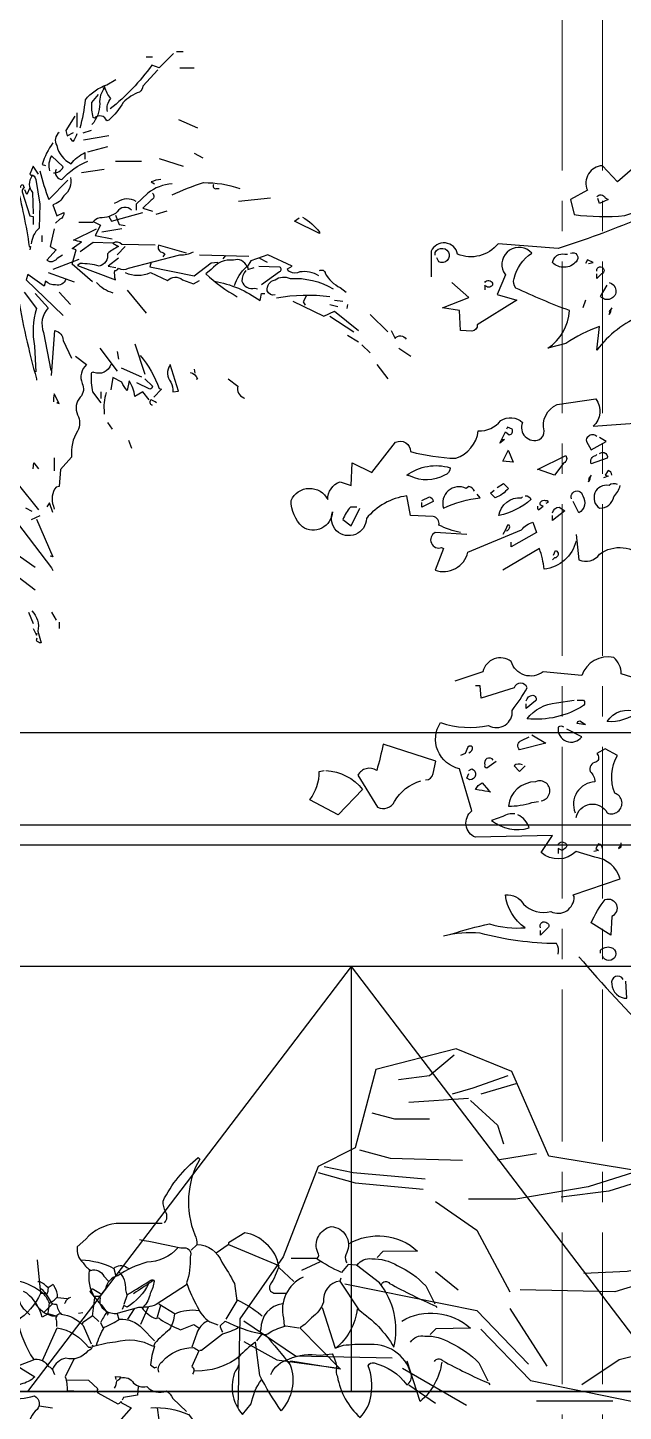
# Model space of a CAD drawing. Header units: millimetres. Extents: x -100356 to 314685, y 446 to 1273965.
# Drawn here: x 112127 to 113600, y 246337 to 249757 of the extents above; entities that cross this region are included whole.
import ezdxf
from ezdxf.xclip import XClip

# ---------------------------------------------------------------- set-up
doc = ezdxf.new("R2010")
doc.units = ezdxf.units.MM
doc.header["$XCLIPFRAME"] = 2
doc.linetypes.add('section$0$CENTER', pattern=[2, 1.25, -0.25, 0.25, -0.25])
for name, color, linetype, lineweight in [('@ color hatch', 7, 'Continuous', 13), ('section$0$A-_FLORLEVL_E', 7, 'Continuous', 5), ('section$0$NKC_TRUC', 8, 'section$0$CENTER', 13)]:
    doc.layers.add(name, color=color, linetype=linetype, lineweight=lineweight)
for name, color, linetype in [('section$0$FIN', 3, 'Continuous'), ('section$0$KEN', 4, 'Continuous'), ('section$0$NAM', 3, 'Continuous'), ('section$0$STR', 7, 'Continuous'), ('section$0$植栽2', 74, 'Continuous')]:
    doc.layers.add(name, color=color, linetype=linetype)

# ---------------------------------------------------------------- blocks, each defined once
blk = doc.blocks.new('section$0$grid section')
at = {"layer": 'section$0$NKC_TRUC', "ltscale": 300}
blk.add_line((-141943.9, 81800), (0, 81800), dxfattribs=at)
blk = doc.blocks.new('section$0$ROOM 01')
at = {"layer": 'section$0$FIN'}
blk.add_line((47160.1, 243860.4, 0), (25771.7, 243860.4, 0), dxfattribs=at)
blk = doc.blocks.new('section$0$LANG CAN')
at = {"layer": 'section$0$FIN'}
blk.add_line((252141.8, 98311.6, 0), (237391.7, 98311.6, 0), dxfattribs=at)
at = {"layer": 'section$0$KEN'}
for p, q in [((252141.8, 98261.6, 0), (237391.7, 98261.6, 0)), ((252141.8, 97961.6, 0), (237391.7, 97961.6, 0)), ((252141.8, 96911.5), (237391.7, 96911.5))]:
    blk.add_line(p, q, dxfattribs=at)
at = {"layer": 'section$0$NAM'}
for q in [(246291.7, 96911.5), (247891.7, 96911.5), (247091.7, 96911.5)]:
    blk.add_line((247091.7, 97961.6, 0), q, dxfattribs=at)
blk = doc.blocks.new('section$0$A$C5E0C7229')
for points in [[(1289.2, 2396.5), (1263.9, 2371.2), (1251.2, 2375.8, -0.068497), (1177.6, 2298.7)], [(1124.6, 2265.3, 0.049133), (1133.8, 2314.8, -0.144623), (1171.8, 2341.3), (1187.9, 2350.5)], [(1261.6, 2367.8), (1235.1, 2339, -0.218246), (1229.4, 2328.6, 0.111496), (1200.6, 2310.2, -0.081635), (1175.3, 2279.1), (1171.8, 2278, 0.536652), (1149.9, 2282.6), (1147.6, 2283.7, -0.090164), (1145.3, 2310.2), (1156.8, 2324)], [(1172.9, 2294.1, -0.236053), (1178.7, 2317.1, -0.133911), (1168.3, 2337.8, 6.162277), (1168.3, 2336.7, 0.206802), (1159.1, 2307.9, -0.184937), (1145.3, 2271.1)], [(1087.8, 2257.3, 0.386597), (1083.2, 2234.2, 0.227325), (1108.5, 2202, -0.109772), (1132.7, 2221.6), (1132.7, 2210.1)], [(1118.8, 2255, -0.069427), (1111.9, 2241.2), (1107.3, 2246.9)], [(1076.3, 2238.8, 0.084961), (1057.8, 2200.9), (1063.6, 2198.6)], [(1077.4, 2185.9, 0.333328), (1094.7, 2196.3), (1074, 2215.8, 0.201752), (1070.5, 2189.4)], [(1082, 2191.7, 0.535172), (1092.4, 2174.4, -0.114136), (1138.4, 2206.6)], [(1050.9, 2183.6), (1041.7, 2197.4), (1036, 2183.6), (1039.4, 2180.1, 0.358765), (1040.6, 2151.4), (1041.7, 2113.4)], [(1038.3, 2182.4, -0.343094), (1046.3, 2174.4), (1053.2, 2130.6), (1052.1, 2088.1, 0.201935), (1038.3, 2060.4)], [(1053.2, 2189.4, 0.028214), (1069.4, 2138.7), (1102.7, 2173.2)], [(1107.3, 2177.8, -0.302765), (1095.8, 2145.6, -0.226822), (1076.3, 2129.5), (1083.2, 2109.9), (1095.8, 2115.7, -0.33638), (1088.9, 2104.2), (1080.9, 2097.3)], [(1267.3, 2174.4, 0.078461), (1250.1, 2169.8), (1255.8, 2166.3)], [(1010.6, 2172.1, -0.026535), (1033.7, 2062.7), (1034.8, 2055.8), (1037.1, 2055.8), (1036, 2050.1)], [(1019.9, 2159.4, -0.535172), (1023.3, 2165.2), (1025.6, 2159.4, 0.333328), (1022.2, 2152.5), (1036, 2109.9), (1041.7, 2108.8), (1041.7, 2095)], [(1286.9, 2166.3, 0.150925), (1244.3, 2150.2), (1223.6, 2130.6), (1223.6, 2120.3)], [(1252.4, 2150.2, -0.535172), (1250.1, 2137.6), (1235.1, 2123.7), (1252.4, 2118)], [(1286.9, 2146.8, -0.039902), (1342.2, 2168.6, -0.087051), (1406.6, 2158.3)], [(1360.6, 2165.2, 0.872879), (1365.2, 2158.3), (1369.8, 2158.3)], [(1223.6, 2135.3, 0.310089), (1190.2, 2134.1), (1184.5, 2131.8)], [(1215.5, 2120.3, 0.492645), (1190.2, 2116.8, -0.177856), (1159.1, 2106.5, 0.158417), (1146.5, 2098.4), (1122.3, 2098.4)], [(1517.1, 2107.6, -0.108856), (1547.1, 2081.2), (1547.1, 2078.8), (1503.3, 2100.7), (1511.4, 2106.5)], [(1078.6, 2086.9), (1071.7, 2055.8), (1082, 2050.1), (1065.9, 2031.7, 0.4142), (1084.3, 2035.1), (1093.5, 2040.9)], [(1146.5, 1993.7), (1110.8, 2024.7), (1117.7, 2050.1), (1110.8, 2052.4), (1126.9, 2063.9, -0.051575), (1113.1, 2067.3), (1153.4, 2086.9)], [(1182.2, 2061.6), (1192.5, 2055.8, 0.068298), (1172.9, 2043.2, -0.40065), (1158, 2021.3, 0.063126), (1124.6, 2025.9), (1120, 2022.4), (1186.8, 1997.1, -0.062256), (1185.6, 2013.2, 0.236053), (1192.5, 2017.8, 0.267776), (1209.8, 2017.8), (1300.7, 2040.9, 0.125198), (1324.9, 2046.6)], [(1257, 2058.1), (1198.3, 2059.3, 0.4142), (1182.2, 2061.6), (1147.6, 2062.7), (1124.6, 2046.6)], [(1312.2, 2044.3), (1262.7, 2058.1, 0.514618), (1270.8, 2045.5), (1274.2, 2043.2), (1270.8, 2037.4)], [(1545.9, 2004, 0.18132), (1512.5, 2010.9, -0.267776), (1495.3, 2010.9, -0.333328), (1490.6, 2016.7), (1498.7, 2021.3), (1456.1, 2040.9), (1426.2, 2030.5), (1419.3, 2020.1, 0.4142), (1395.1, 2031.7, 0.254028), (1356, 2015.5), (1346.8, 2007.5, 0.060638), (1402, 1967.2)], [(1099.3, 1998.3, -0.405624), (1080.9, 1987.9, -0.211411), (1063.6, 1994.8), (1061.3, 1985.6), (1032.5, 2006.3), (1029.1, 1997.1), (1094.7, 1933.8)], [(1204, 2009.8, 0.205246), (1248.9, 2009.8), (1278.8, 1996, -0.392685), (1305.3, 1997.1), (1324.9, 1990.2), (1335.3, 1996)], [(1397.4, 1986.8, -0.135742), (1418.1, 2020.1), (1420.4, 2019), (1420.4, 2015.5), (1431.9, 2019)], [(1417, 2013.2, 0.184647), (1410.1, 1994.8, 0.39772), (1433.1, 1982.2), (1437.7, 1981)], [(1440, 2021.3), (1476.8, 2020.1, -0.5), (1476.8, 2010.9), (1444.6, 1987.9)], [(1547.1, 2013.2, -0.566177), (1557.4, 2008.6, 0.159607), (1583.9, 1983.3), (1594.2, 1975.3)], [(1153.4, 1992.5, 0.131912), (1182.2, 1974.1)], [(1361.7, 1994.8, -0.110962), (1442.3, 1960.3, 0.051575), (1444.6, 1972.9), (1450.4, 1972.9)], [(1468.8, 1970.6, -0.406204), (1455, 1977.6, -0.400955), (1468.8, 1997.1, -0.273071), (1495.3, 1999.4, -0.15004), (1571.2, 1981)], [(1014.1, 1971.8, 0.025253), (1047.5, 1822.2), (1047.5, 1819.9)], [(1025.6, 1975.3), (1047.5, 1946.5, 0.12439), (1044, 1879.7), (1046.3, 1834.8)], [(1045.2, 1972.9), (1068.2, 1947.6, 0.289337), (1060.1, 1903.9), (1072.8, 1837.1)], [(1565.5, 1967.2, 0.072113), (1471.1, 1964.9)], [(1074, 1827.9), (1079.7, 1907.3, -0.354019), (1094.7, 1890.1), (1109.6, 1859)], [(1673.7, 1907.3), (1680.6, 1893.5, -0.531342), (1700.1, 1892.4)], [(1116.5, 1862.4), (1136.1, 1847.5, 0.317062), (1128.1, 1814.1, -0.32254), (1124.6, 1789.9, 0.286209), (1120, 1758.8, -0.243301), (1120, 1730.1, 0.166794), (1109.6, 1684), (1090.1, 1662.2), (1087.8, 1632.2), (1082, 1631.1, 0.267303), (1077.4, 1597.7), (1078.6, 1591.9)], [(1230.5, 1863.6, -0.09581), (1263.9, 1804.9), (1268.5, 1803.7), (1254.7, 1789.9)], [(1178.7, 1847.5, -0.439896), (1148.8, 1833.7, 0.4142), (1144.2, 1831.4, 0.076462), (1146.5, 1799.1), (1161.4, 1779.6)], [(1283.5, 1846.3, 0.345184), (1284.6, 1816.4, -0.18132), (1288.1, 1799.1), (1298.4, 1800.3), (1283.5, 1847.5)], [(1319.1, 1833.7, -0.236053), (1331.8, 1822.2), (1329.5, 1821)], [(1246.6, 1785.3), (1235.1, 1799.1), (1221.3, 1791.1, 0.123871), (1210.9, 1818.7), (1207.5, 1801.4, -0.078461), (1198.3, 1816.4), (1182.2, 1824.5), (1178.7, 1802.6)], [(1238.6, 1822.2), (1252.4, 1809.5, -0.343094), (1247.8, 1803.7), (1224.7, 1815.3)], [(1385.9, 1822.2), (1403.2, 1809.5, 0.4142), (1413.5, 1788.8), (1414.7, 1787.6)], [(1086.6, 1779.6), (1083.2, 1779.6), (1087.8, 1778.4), (1078.6, 1795.7, 0.07106), (1077.4, 1781.9)], [(1170.6, 1798, 0.105927), (1167.2, 1762.3), (1167.2, 1760)], [(1259.3, 1779.6, 0.090164), (1250.1, 1785.3, 0.618027), (1251.2, 1776.1), (1251.2, 1775)], [(1008.3, 1621.9), (988.8, 1659.9, -0.15947), (1015.3, 1635.7), (1050.9, 1590.8)], [(1045.2, 1449.2), (1015.3, 1472.2), (1003.7, 1467.6, -0.231735), (992.2, 1498.7, 0.172211), (983, 1533.2), (1045.2, 1489.5)], [(1039.4, 1412.4, -0.261948), (1049.8, 1376.7), (1055.5, 1356, -0.276978), (1047.5, 1360.6), (1048.6, 1365.2)]]:
    blk.add_lwpolyline(points, format="xyb")
for points in [[(1295, 2400), (1306.5, 2400)], [(1240.9, 2390.8), (1252.4, 2390.8)], [(1300.7, 2371.2), (1326, 2371.2)], [(1115.4, 2286), (1099.3, 2260.7), (1101.6, 2251.5), (1113.1, 2257.3)], [(1118.8, 2291.8), (1118.8, 2266.5)], [(1298.4, 2280.3), (1331.8, 2265.3)], [(1144.2, 2260.7), (1129.2, 2256.1)], [(1175.3, 2251.5), (1130.4, 2243.5)], [(1172.9, 2231.9), (1137.3, 2222.7)], [(1186.8, 2206.6), (1232.8, 2206.6)], [(1263.9, 2211.2), (1306.5, 2197.4)], [(1326, 2220.4), (1341, 2212.4)], [(1167.2, 2191.7), (1126.9, 2185.9)], [(1036, 2159.4), (1030.2, 2147.9), (1026.8, 2156)], [(1460.7, 2141), (1404.3, 2135.3)], [(1175.3, 2108.8), (1179.9, 2100.7), (1235.1, 2115.7)], [(1186.8, 2111.1), (1193.7, 2095), (1204, 2092.7)], [(1277.7, 2118), (1258.1, 2112.2)], [(1148.8, 2099.6), (1160.3, 2093.8), (1151.1, 2075.4), (1181, 2069.6)], [(1198.3, 2086.9), (1162.6, 2081.2)], [(1056.7, 2075.4), (1056.7, 2063.9)], [(1204, 2055.8), (1190.2, 2040.9)], [(1122.3, 2032.8), (1076.3, 2015.5)], [(1192.5, 2035.1), (1174.1, 2021.3), (1187.9, 2019)], [(1250.1, 2028.2), (1247.8, 2020.1), (1326, 2004), (1356, 2027.1), (1367.5, 2028.2)], [(1335.3, 2040.9), (1422.7, 2038.6)], [(1381.3, 2039.7), (1376.7, 2034)], [(1441.2, 2035.1), (1455, 2028.2)], [(1068.2, 2009.8), (1114.2, 1993.7)], [(1207.5, 1978.7), (1240.9, 1938.4)], [(1087.8, 1975.3), (1107.3, 1953.4)], [(1499.9, 1959.1), (1555.1, 1932.7), (1573.5, 1941.9), (1616.1, 1907.3)], [(1524, 1969.5), (1518.3, 1958), (1521.7, 1952.2)], [(1573.5, 1961.4), (1588.5, 1959.1)], [(1565.5, 1953.4), (1579.3, 1949.9)], [(1565.5, 1932.7), (1608.1, 1905)], [(1596.5, 1953.4), (1595.4, 1946.5)], [(1636.8, 1936.1), (1667.9, 1905)], [(1221.3, 1884.3), (1238.6, 1830.2)], [(1596.5, 1899.3), (1616.1, 1887.8)], [(1621.9, 1882), (1636.8, 1868.2)], [(1159.1, 1876.3), (1190.2, 1836)], [(1190.2, 1870.5), (1192.5, 1856.7)], [(1687.5, 1876.3), (1708.2, 1862.4)], [(1197.1, 1841.7), (1232.8, 1825.6)], [(1326, 1839.4), (1327.2, 1832.5)], [(1648.3, 1847.5), (1667.9, 1822.2)], [(1161.4, 1799.1), (1161.4, 1787.6)], [(1172.9, 1745), (1181, 1733.5)], [(1209.8, 1714), (1215.5, 1700.1)], [(1041.7, 1663.3), (1042.9, 1673.7), (1050.9, 1663.3)], [(1078.6, 1682.9), (1078.6, 1659.9)], [(981.9, 1609.2), (1074, 1488.3), (1076.3, 1483.7)], [(1027.9, 1594.2), (1039.4, 1588.5)], [(1076.3, 1586.2), (1070.5, 1603.5), (1065.9, 1596.5)], [(1053.2, 1580.4), (1038.3, 1573.5)], [(1047.5, 1574.7), (1076.3, 1507.9), (1071.7, 1509.1)], [(1033.7, 1410.1), (1041.7, 1390.5)], [(1074, 1410.1), (1082, 1396.3)], [(1087.8, 1392.8), (1087.8, 1381.3)], [(1041.7, 1381.3), (1047.5, 1369.8), (1048.6, 1373.2)]]:
    blk.add_lwpolyline(points)
blk = doc.blocks.new('section$0$A$C510C2C19')
for points in [[(794.7, 365.1, 0.349014), (796.4, 384.7, -0.094193), (792.1, 403.4, -0.10907), (854.2, 480), (856.8, 477.4, 0.229584), (848.3, 343.8, -0.100723), (851.7, 326), (841.5, 316.6)], [(790.4, 363.4), (709.6, 363.4, 0.189865), (655.9, 336.2), (640.6, 322.6, 0.263535), (650.8, 294.5, 0.133179), (664.5, 280.9, -0.390976), (687.4, 270.6), (695.9, 262.1)], [(1022.8, 261.3), (996.4, 286, 0.203949), (973.4, 328.5, 0.157364), (936.8, 347.2), (907.9, 329.4, -0.236053), (907, 326), (885.7, 311.5)], [(1064.5, 302.1, 0.4142), (1065.3, 312.3, -0.472687), (1089.1, 358.3, -0.53009), (1116.4, 312.3, 0.260727), (1115.5, 296.2), (1116.4, 294.5)], [(818.5, 320.9, -0.210098), (763.2, 295.3, 0.080353), (712.1, 271.5, 0.306458), (690.8, 248.5), (679.8, 234.9), (671.3, 234.9)], [(750.4, 335.3, -0.021851), (817.6, 321.7, 0.099014), (829.6, 320.9, -0.574356), (839.8, 304.7, -0.091064), (833.8, 258.7, 0.045349), (852.5, 217, 0.13649), (874.7, 189.8), (889.1, 184.7)], [(852.5, 326.8, -0.304626), (895.9, 295.3, -0.027878), (918.1, 257.9), (922.3, 227.2), (902.8, 194.9)], [(907.9, 326.8), (996.4, 289.4, -0.08902), (981.1, 255.3, 0.517303), (987.9, 240.9), (1009.1, 240.9)], [(1119.8, 327.7, -0.32872), (1241.5, 314.9), (1180.2, 314), (1170, 303.8)], [(570, 299.6), (575.9, 240, -0.128555), (534.2, 191.5, -0.566177), (520.6, 200), (514.7, 216.2)], [(647.4, 299.6, -0.110031), (705.3, 284.3, -0.37883), (728.3, 286), (731.7, 284.3)], [(1104.5, 262.1), (1137.6, 211.1, -0.107803), (1199.8, 145.5, 0.230988), (1174.2, 258.7), (1133.4, 290.2), (1118.9, 291.1), (1107, 277.4, -0.051575), (1062.8, 302.1), (1018.5, 302.1)], [(1135.1, 290.2, -0.301208), (1160.6, 301.3, -0.145798), (1205.7, 289.4, -0.098267), (1255.9, 253.6), (1272.1, 222.1)], [(661.9, 280.9, 0.189377), (671.3, 233.2), (667, 200), (650, 188.1), (650, 186.4)], [(713.7, 279.2, -0.206497), (726, 246.4, 0.075821), (728.6, 237.5), (723.1, 220.9)], [(1039.8, 268.9, 0.366302), (1004.9, 196.6), (1005.7, 183)], [(589, 205.5, 0.046661), (591.6, 223.4, 0.079254), (580.9, 239.6, 0.108246), (535.4, 262.6, 0.252808), (533.3, 248.1, 0.063705), (541.4, 218.7, 0.099014), (546.9, 212.3), (556.7, 202.6)], [(589, 250.2, 0.067581), (575.4, 260.9), (571.1, 260.9)], [(575.9, 249.4, -0.08551), (593, 227.2, 0.4142), (604, 221.3, 0.17395), (612.5, 203.4, -0.18573), (650.8, 183.8), (665.3, 151.5)], [(592.9, 223.4, 0.04306), (606, 234.1, 0.156006), (600.9, 250.6, 0.135742), (598, 255.8), (589, 250.2, -0.113541), (586.5, 237.9), (585.2, 237)], [(681.4, 239.6, -0.029968), (669.9, 246.8, 0.302765), (666.5, 247.7, 0.099014), (663.1, 243.4), (681.8, 220.9), (683.1, 220.4), (695, 203.8), (693.7, 201.7)], [(833.8, 255.3), (780.2, 220.4, -0.101242), (748.7, 215.3), (708.7, 204.3, -0.189941), (687.4, 211.9, -0.264252), (681.5, 231.5), (680.6, 234.9)], [(766.5, 257, -0.138168), (728.6, 216.2), (722.6, 219.2), (719.7, 211.9)], [(729.4, 238.3, 0.0103), (770.7, 263.8, -0.4142), (776.3, 262.1, -0.105515), (769.4, 240, -0.169922), (757.1, 216.2), (755.8, 214.1)], [(775.4, 263.4, -0.012817), (744.8, 243), (739.7, 239.6)], [(1106.2, 267.2), (1104.5, 262.1, 0.41008), (1075.5, 224.7, -0.148804), (1054.2, 197.4, -0.087555), (1033.8, 179.6), (1105.3, 106.4), (1017.6, 120.9), (1015.1, 118.3)], [(1177.6, 256.2, -0.587067), (1192.1, 257.9, 0.025208), (1273.8, 217.9), (1275.5, 215.3)], [(606, 199.6), (589, 204.3), (578.4, 198.3, 0.171524), (551.6, 240.4), (546, 243.8)], [(566.6, 222.1, 0.188675), (595.5, 200.9), (602.3, 200.9)], [(629, 233.2, 0.257919), (619.2, 223.8), (618.4, 222.6)], [(784.5, 222.1), (813.4, 204.3, -0.148804), (855.1, 210.2)], [(923.2, 228.9, -0.052948), (964.9, 202.6), (967.4, 200)], [(1003.2, 222.1, 0.383606), (964.9, 177), (963.2, 171.9)], [(812.5, 204.3, -0.109406), (803.2, 176.2, 0.033295), (777.6, 152.3), (775.1, 146.4, 0.201859), (707.9, 154, 0.059891), (669.6, 146.4), (667, 148.1, -0.38205), (659.3, 138.7, -0.310211), (620.2, 126, 0.250366), (597.2, 106.4)], [(610, 204.3, 0.514618), (604, 191.5), (604, 182.1)], [(692.5, 206.8, 0.033691), (681.5, 188.1), (686.6, 179.6)], [(754.7, 215.3, 0.147888), (779.3, 195.7, -0.548935), (787, 194.9, 0.055481), (822.8, 176.2), (846.6, 185.5), (855.1, 179.6)], [(1135.1, 212.8, -0.189499), (1096.8, 143), (1073.8, 214.5)], [(1213.5, 191.4, -0.32872), (1335.2, 178.6), (1273.9, 177.8), (1263.7, 167.6)], [(535.9, 191.5, 0.104645), (563.2, 124.3)], [(579.3, 121.7), (604.9, 179.6, -0.187164), (660.2, 145.5), (664.5, 145.5)], [(674.7, 148.9, -0.055374), (688.3, 180.4, 0.050323), (715.5, 194.9, -0.220352), (755.5, 178.7), (776.8, 156.6)], [(870.4, 191.5, 0.18956), (851.7, 170.2), (843.2, 145.5)], [(924.9, 179.6, -0.068573), (896.8, 168.5), (860.2, 139.6), (856.8, 139.6)], [(897.6, 171.9, -0.15036), (893.4, 183.8), (901.9, 191.5, 0.070404), (964, 169.4, 0.33432), (981.1, 171.9, -0.048264), (1009.1, 183), (1032.1, 179.6)], [(776.8, 147.2, 0.05426), (770, 114), (776.8, 108.9), (781.1, 110.6)], [(972.5, 167.7, -0.007782), (1016.8, 114, -0.272308), (1000.6, 33.2, -0.034164), (963.2, 95.3), (955.5, 154, 0.047058), (925.7, 128.5, -0.158249), (861.1, 103.8), (846.6, 103)], [(982.5, 97, -0.228485), (1014, 124.2, -0.153412), (1069.3, 131, -0.03476), (1090.6, 133.6, -0.136078), (1098.3, 108, 0.226822), (1100, 93.6, 0.168655), (1140, 21.2, 0.166977), (1159.5, 61.2, 0.132034), (1154.4, 112.3, -0.4142), (1164.6, 117.4, -0.176117), (1222.5, 79.1, 0.333328), (1230.2, 97.8, 0.370255), (1151.9, 149.8, 0.04158), (1110.2, 148), (1096.6, 143.8)], [(1228.8, 154, -0.301208), (1254.4, 165, -0.145798), (1299.5, 153.1, -0.098267), (1349.7, 117.4), (1365.8, 85.9)], [(537.6, 113.2), (566.6, 124.3, -0.273697), (589.6, 111.5, -0.236053), (598.9, 101.3), (600.6, 97)], [(634.7, 124.3), (619.3, 92.8, -0.091522), (622.8, 68.9), (671.3, 66.4)], [(784.5, 101.3, -0.350769), (791.3, 120, -0.222488), (845.7, 144.7, -0.062256), (855.1, 138.7), (843.2, 111.5, -0.436478), (844, 97.9)], [(924.9, 126.8, -0.29039), (919.8, 103.8, 0.287994), (932.5, 26.4), (947.9, 45.1, -0.119293), (965.7, 87.7)], [(1271.4, 119.9, -0.587067), (1285.8, 121.6, 0.025208), (1367.5, 81.6), (1369.3, 79.1)], [(526.6, 108.9, -0.4142), (541.1, 108.1), (565.7, 92.8, -0.123093), (541.1, 80, 0.156387), (513.8, 52.8), (511.3, 51.1)], [(1284.2, 119.1, -0.189499), (1245.9, 49.3), (1222.9, 120.8)], [(621.9, 87.7), (660.2, 86.8), (677.2, 71.5, 0.5), (677.2, 64.7), (712.1, 45.1, 0.162277), (718.1, 49.4), (718.9, 46.8), (735.9, 38.3), (713.8, 13.6), (720.6, 6, -0.62767), (757.2, 5.1), (758.1, 6)], [(706.2, 73.2, 0.162277), (710.4, 86, 0.123093), (717.2, 91.1, -0.345856), (740.2, 81.7, 0.236053), (763.2, 75.7, 0.308121), (798.1, 68.1, -0.174149), (809.1, 54.5), (833.8, 31.5)], [(515.5, 53.6, 0.084976), (564.9, 59.6, -0.560455), (566.6, 32.3, 0.122009), (557.2, 17)], [(770.8, 38.3, -0.124252), (837.2, 26.4), (837.2, 27.2), (849.1, 11.1)]]:
    blk.add_lwpolyline(points, format="xyb")
for points in [[(1069.6, 296.2), (1036.4, 280.9)], [(705.3, 284.3), (707.9, 273.2)], [(575.9, 240.9), (584.5, 240.9)], [(597.2, 222.1), (581.9, 206.8)], [(606, 233.2), (623.1, 231.5)], [(642.6, 205.5), (650.7, 206.8)], [(667.9, 200.9), (678.9, 190.6)], [(711.3, 204.3), (713.8, 194.9)], [(741.1, 212.8), (729.1, 194.9)], [(765.7, 216.2), (752.1, 185.5)], [(787.9, 218.7), (781.9, 198.3)], [(965.7, 167.7), (957.2, 156.6)], [(709.6, 88.5), (707.9, 93.6), (717.2, 92.8), (717.2, 91.1)], [(747.9, 75.7), (747, 60.4), (722.3, 56.2), (719.8, 51.9)], [(573.4, 41.7), (597.2, 38.3)], [(781.9, 38.3), (784.5, 17)]]:
    blk.add_lwpolyline(points)
blk = doc.blocks.new('section$0$A$C2DFA36FA')
for points in [[(0, 18.2), (91, 196.4), (309.3, 290.9), (756.9, 301.8), (902.5, 432.8), (1055.3, 458.2), (1120.8, 607.3), (1219.1, 647.3), (1361, 611), (1397.4, 472.8), (1462.9, 440), (1524.8, 280), (1601.2, 170.9), (1604.8, 14.5)], [(1222.7, 636.4), (1266.4, 600), (1321, 592.8)], [(1128.1, 600), (1190, 578.2), (1226.4, 567.3)], [(1113.6, 585.5), (1175.4, 567.3)], [(1193.6, 556.4), (1146.3, 512.8), (1135.4, 480)], [(1197.3, 560), (1302.8, 552.8)], [(1368.3, 534.6), (1328.3, 523.7), (1266.4, 523.7)], [(1390.1, 469.1), (1335.5, 454.6), (1208.2, 450.9)], [(1077.2, 461.9), (1146.3, 450.9)], [(1452, 440), (1401, 429.1), (1273.7, 418.2)], [(906.1, 429.1), (986.2, 403.7), (1113.6, 381.8), (1197.3, 381.8)], [(1462.9, 429.1), (1397.4, 410.9), (1277.3, 400)], [(891.6, 414.6), (949.8, 396.4), (1033.5, 385.5)], [(1255.5, 378.2), (1182.7, 327.3), (1124.5, 218.2)], [(764.2, 301.8), (833.3, 250.9), (938.9, 218.2), (1106.3, 221.8)], [(786, 305.5), (837, 269.1), (917, 254.6), (993.5, 250.9)], [(1255.5, 254.6), (1215.4, 221.8)], [(1415.6, 232.7), (1182.7, 185.5), (1091.7, 90.9)], [(1124.5, 189.1), (1059, 87.3)], [(1175.4, 152.7), (1088.1, 61.8), (909.8, 25.5)], [(1593.9, 167.3), (1502.9, 105.5), (1331.9, 101.8)], [(1593.9, 130.9), (1535.7, 98.2), (1426.5, 83.6)], [(858.8, 116.4), (931.6, 98.2), (997.1, 54.5)], [(1313.7, 83.6), (1200.9, 18.2)], [(1302.8, 54.5), (1255.5, 21.8)], [(942.5, 25.5), (1077.2, 25.5)]]:
    blk.add_lwpolyline(points)
blk = doc.blocks.new('section$0$A$C07C5541A')
for points in [[(1720.5, 2064.3, -0.162277), (1669, 2127.4), (1732.1, 2094.2, 0.04718), (1785.3, 2157.3, 0.23912), (1823.5, 2190.5), (1840.1, 2210.4), (1888.2, 2168.9), (1914.8, 2197.1, -0.528015), (1941.4, 2154), (1971.3, 2137.3), (1964.6, 2110.8, -0.055527), (1875, 2109.1), (1845.1, 2119.1, 0.480621), (1853.4, 2102.5, 0.023712), (1992.9, 2051), (2099.1, 2059.3, 0.334137), (2170.6, 2041, -0.744507), (2217.1, 2046), (2217.1, 2001.2)], [(1924.8, 2142.3, 0.548935), (1909.8, 2140.7), (1904.8, 2137.3), (1919.8, 2130.7), (1923.1, 2139)], [(1845.1, 1933.1, -0.131805), (1924.8, 1871.6), (1919.8, 1913.1, -0.067184), (1979.6, 1883.3), (2011.1, 1875, -0.233963), (1972.9, 1941.4, 0.023544), (2067.6, 1981.2, 0.236053), (2070.9, 1997.8, 0.192581), (2039.4, 2042.7, -0.877029), (2089.2, 2009.5), (2085.9, 2004.5), (2100.8, 1969.6), (2065.9, 1959.6), (2135.7, 1916.5, 0.4142), (2145.6, 1904.8), (2165.6, 1906.5), (2167.2, 1941.4), (2197.1, 1946.4), (2150.6, 1964.6), (2180.5, 1991.2)], [(1971.3, 2042.7, 0.872116), (1961.3, 2027.7, 0.438904), (2002.8, 2026.1, 0.442368), (1981.2, 2041), (1976.3, 2041)], [(2210.4, 2039.4, 0.4142), (2200.5, 2051, 1.442993), (2203.8, 2027.7), (2207.1, 2034.4)], [(1924.8, 2011.1, 2.236572), (1916.5, 2006.1), (1924.8, 1997.8), (1924.8, 2006.1)], [(1903.2, 1991.2, 1.411942), (1918.1, 1966.3), (1906.5, 1986.2)], [(2122.4, 1991.2, 0.618027), (2109.1, 1989.5), (2109.1, 1986.2, 0.526016), (2122.4, 1986.2), (2122.4, 1977.9)], [(2165.6, 1549.5, 0.064346), (2203.8, 1562.7, -0.461777), (2213.7, 1577.7), (2253.6, 1579.3), (2260.2, 1614.2, -0.188416), (2331.6, 1574.4, 1.192596), (2391.4, 1586, 0.575256), (2444.6, 1559.4, 0.199295), (2464.5, 1605.9, 0.641296), (2399.7, 1607.6, 0.325729), (2378.1, 1639.1), (2358.2, 1632.5), (2356.6, 1672.3), (2321.7, 1655.7), (2280.2, 1708.9, 0.566177), (2253.6, 1692.3, -0.055374), (2173.9, 1680.6, -0.290543), (2134, 1728.8, -0.236053), (2094.2, 1747.1, 0.349014), (2056, 1743.8, -0.672394), (2026.1, 1713.9, -0.302765), (2017.8, 1728.8, 0.375732), (1994.5, 1775.3), (1926.4, 1785.3, 0.387238), (1931.4, 1737.1), (1752.1, 1750.4)], [(2092.5, 1713.9), (2087.5, 1713.9), (2095.8, 1707.2), (2085.9, 1727.1), (2079.2, 1722.2, -0.535172), (2074.2, 1732.1), (2082.5, 1735.5), (2084.2, 1732.1)], [(1924.8, 1718.8, -0.449051), (1939.7, 1718.8, -0.4142), (1943, 1710.5), (1934.7, 1695.6), (1908.2, 1710.5), (1919.8, 1717.2)], [(1919.8, 1689, 0.236053), (1911.5, 1690.6, 0.4142), (1906.5, 1680.6), (1934.7, 1670.7, 0.480621), (1926.4, 1685.6), (1924.8, 1687.3)], [(2027.7, 1660.7), (2029.4, 1660.7), (1979.6, 1685.6, 0.45993), (1982.9, 1672.3), (1999.5, 1650.8), (2027.7, 1660.7)], [(2260.2, 1650.8, 0.234818), (2183.8, 1664, 0.33754), (2193.8, 1650.8, 0.251907), (2253.6, 1649.1), (2260.2, 1650.8)], [(1898.2, 1650.8, -0.343094), (1904.8, 1659.1), (1909.8, 1650.8), (1904.8, 1649.1), (1913.1, 1645.8)], [(1888.2, 1634.1, -0.323349), (1903.2, 1632.5, -0.828461), (1919.8, 1592.6, -0.373596), (1894.9, 1612.6, -0.120438), (1883.3, 1632.5)], [(1969.6, 1609.2, 1.099762), (1949.7, 1614.2, 0.447098), (1956.3, 1584.3), (1966.3, 1604.3)], [(2051, 1614.2, 0.386597), (2041, 1607.6, 0.118042), (2097.5, 1579.3, 0.392899), (2057.6, 1610.9), (2056, 1612.6)], [(2100.8, 1629.2), (2089.2, 1635.8), (2080.9, 1627.5, 0.128281), (2104.1, 1610.9), (2112.4, 1619.2), (2105.8, 1624.2)], [(2140.7, 1622.5, -0.265564), (2150.6, 1630.8), (2155.6, 1627.5, -0.651062), (2195.5, 1592.6, 0.077942), (2130.7, 1610.9), (2135.7, 1617.5)], [(2233.7, 1605.9), (2220.4, 1612.6, 0.343094), (2213.7, 1604.3), (2233.7, 1594.3), (2233.7, 1602.6)], [(2002.8, 1584.3, 0.380188), (1991.2, 1594.3), (1981.2, 1587.6), (2002.8, 1571), (2002.8, 1579.3)], [(2029.4, 1596, -0.236053), (2027.7, 1589.3), (2019.4, 1596), (2024.4, 1597.6, 0.677032), (2016.1, 1605.9, 0.618027), (2011.1, 1602.6), (2014.5, 1600.9)], [(2348.3, 1594.3), (2359.9, 1594.3, -0.078461), (2373.2, 1572.7), (2358.2, 1561.1), (2343.3, 1592.6)], [(2154, 1546.1), (2210.4, 1549.5, -0.925018), (2198.8, 1522.9), (2195.5, 1521.2), (2210.4, 1483, -0.438248), (2152.3, 1514.6), (2057.6, 1554.4, 0.165543), (2037.7, 1567.7), (2031.1, 1549.5), (2075.9, 1524.5), (2075.9, 1532.8)], [(1961.3, 1546.1), (1956.3, 1501.3, -0.361557), (1919.8, 1511.3, 0.389557), (1840.1, 1503, 0.294418), (1820.1, 1464.8, -0.523941), (1791.9, 1469.7, -0.32045), (1783.6, 1496.3, 0.221481), (1693.9, 1512.9, 0.346878), (1737.1, 1474.7, -0.111496), (1768.7, 1481.4), (1772, 1478)], [(2084.2, 1552.8, -0.489075), (2079.2, 1562.7), (2082.5, 1562.7, 0.080124), (2090.8, 1546.1)], [(1961.3, 1534.5, 0.315689), (2017.8, 1484.7, -0.063232), (2026.1, 1521.2), (2090.8, 1483)], [(2001.2, 1509.6), (1997.8, 1517.9, 0.867294), (1999.5, 1504.6), (2002.8, 1501.3)], [(1783.6, 1478), (1747.1, 1459.8), (1755.4, 1444.8, 0.265564), (1742.1, 1434.9), (1772, 1418.3, -0.162277), (1770.3, 1403.3, -0.159088), (1659.1, 1501.3, 0.06636), (1662.4, 1456.4, 0.215668), (1652.4, 1363.4, 0.486023), (1675.7, 1323.6), (1757, 1328.6, -0.302765), (1780.3, 1358.5), (1788.6, 1358.5), (1805.2, 1297, 0.17569), (1881.6, 1300.3, -0.217575), (1894.9, 1328.6, -0.389542), (1951.3, 1297), (2019.4, 1303.7, 0.528137), (2075.9, 1321.9, -0.544403), (2125.7, 1303.7), (2175.5, 1287.1)], [(2182.2, 840.3, 0.028854), (2114.1, 858.6, -0.099014), (2051, 851.9, 0.227432), (2085.9, 910.1, 0.276978), (2054.3, 893.5, -0.265564), (2006.1, 880.2, -0.560715), (1964.6, 906.8), (1966.3, 910.1), (1883.3, 938.3, -0.285431), (1928.1, 976.5), (1961.3, 986.5, 0.404877), (2022.8, 984.8), (2002.8, 1014.7), (2139, 1011.4, 0.570038), (2145.6, 1057.9), (2167.2, 1132.6, 0.530762), (2200.5, 1214, -0.137939), (2115.8, 1209, -0.618027), (2074.2, 1235.6, -0.039932), (2047.7, 1275.4, -0.714279), (2070.9, 1275.4), (2129, 1257.2), (2130.7, 1278.8), (2139, 1278.8)], [(1959.6, 1253.8), (1948, 1253.8, 0.333328), (1948, 1243.9, 0.165436), (2047.7, 1220.6, 0.214035), (1996.2, 1248.9), (1964.6, 1253.8)], [(2049.3, 1252.2, 0.380188), (2037.7, 1262.1, 0.535172), (2032.7, 1252.2), (2049.3, 1238.9), (2049.3, 1247.2)], [(1853.4, 1232.3), (1851.7, 1232.3, 0.175018), (1906.5, 1215.6, 0.377228), (1853.4, 1232.3)], [(1948, 1210.7), (1959.6, 1212.3, 0.333328), (1954.7, 1217.3), (1944.7, 1210.7), (1948, 1210.7)], [(1982.9, 1205.7, -0.333328), (1992.9, 1205.7, -0.786774), (1951.3, 1189.1), (1977.9, 1202.4)], [(2039.4, 1192.4), (2014.5, 1177.4), (2061, 1165.8, 0.582718), (2057.6, 1182.4), (2044.3, 1189.1)], [(2227, 1112.7, -0.386597), (2213.7, 1124.3), (2208.8, 1145.9), (2301.8, 1175.8, 0.016891), (2313.4, 1129.3, -0.447098), (2346.6, 1121), (2311.7, 1064.5, -0.4142), (2281.8, 1074.5, 0.201935), (2235.3, 1111)], [(1961.3, 1046.3, 0.704712), (1906.5, 1054.6, -1.057755), (1893.2, 1089.4, 0.223801), (1888.2, 1155.9), (1909.8, 1167.5), (1924.8, 1159.2, 0.548935), (1926.4, 1144.2, -0.468369), (1936.4, 1127.6, 0.197815), (1928.1, 1109.4, -0.517639), (1963, 1054.6)], [(2107.5, 1147.6, -0.92012), (2122.4, 1139.3, -0.618027), (2119.1, 1134.3), (2102.5, 1145.9)], [(2150.6, 1160.8, -0.350769), (2144, 1170.8, -0.4142), (2152.3, 1170.8), (2157.3, 1159.2), (2165.6, 1155.9)], [(2056, 1139.3, -0.323349), (2070.9, 1137.6), (2061, 1127.6), (2051, 1137.6)], [(2150.6, 1129.3), (2145.6, 1132.6, 0.838196), (2149, 1112.7), (2154, 1116), (2150.6, 1124.3)], [(2403.1, 1129.3, 0.214859), (2338.3, 1096.1), (2381.5, 1051.2), (2431.3, 1077.8, -0.162277), (2414.7, 1127.6), (2406.4, 1129.3)], [(2022.8, 1076.1, -1.166656), (2032.7, 1109.4, -0.384018), (2080.9, 1066.2, -0.071945), (2039.4, 1072.8), (2027.7, 1074.5)], [(2115.8, 1094.4), (2112.4, 1091.1, -0.027756), (2132.4, 1094.4), (2139, 1096.1, 0.155243), (2127.4, 1107.7), (2115.8, 1094.4)], [(2069.3, 1052.9, -0.18132), (2090.8, 1047.9), (2110.8, 1041.3, -0.240906), (2044.3, 1028, -0.225418), (2064.3, 1051.2)], [(1992.9, 998.1, 0.566177), (1981.2, 1001.4, 0.618027), (1979.6, 993.1), (1986.2, 988.1), (1992.9, 991.4), (1992.9, 983.1)], [(1881.6, 996.4, -0.333328), (1886.6, 991.4), (1884.9, 993.1), (1881.6, 994.8), (1881.6, 1001.4)], [(1914.8, 991.4, -0.343094), (1921.5, 999.8), (1926.4, 991.4), (1921.5, 988.1), (1929.8, 986.5)], [(1956.3, 800.5, -0.016876), (1825.1, 657.6, 0.125793), (1675.7, 499.9), (1657.4, 448.4, -0.073212), (1614.2, 508.2), (1566.1, 870.2, 1.260193), (1556.1, 835.3), (1561.1, 823.7, -0.835312), (1522.9, 866.9), (1516.2, 880.2, 0.248169), (1479.7, 659.3, -0.105927), (1474.7, 606.2, 0.4142), (1483, 606.2), (1479.7, 609.5, 0.054428), (1484.7, 465, 0.091705), (1511.3, 290.6, 0.064667), (1529.5, 225.9, 0.401794), (1554.4, 229.2), (1547.8, 227.5, 0.188629), (1564.4, 293.9, -0.108856), (1577.7, 355.4)], [(1899.9, 838.7), (1934.7, 860.3, 0.07106), (1909.8, 901.8, 0.933395), (1898.2, 871.9), (1899.9, 838.7)], [(2024.4, 851.9, 0.819794), (2012.8, 860.3, 0.618027), (2011.1, 851.9), (2024.4, 838.7), (2024.4, 847)], [(1992.9, 805.4, -0.236053), (1996.2, 823.7, 0.062256), (2130.7, 842, -0.082748), (2195.5, 837)], [(1918.1, 807.1), (1918.1, 812.1, 0.276978), (1899.9, 817.1, 1.407928), (1913.1, 798.8), (1914.8, 802.1)], [(1878.3, 760.6, -0.900253), (1898.2, 752.3, -0.420135), (1871.6, 727.4), (1873.3, 757.3)]]:
    blk.add_lwpolyline(points, format="xyb")
for points in [[(1939.7, 2024.4), (1931.4, 2026.1), (1941.4, 2031.1), (1944.7, 2024.4)], [(1944.7, 1959.6), (1949.7, 1946.4)], [(1899.9, 1939.7), (1903.2, 1934.7), (1898.2, 1946.4), (1903.2, 1939.7), (1901.5, 1938.1)], [(2080.9, 1693.9), (2072.6, 1674), (2090.8, 1675.7), (2080.9, 1695.6)], [(1936.4, 1644.1), (1939.7, 1639.1), (1934.7, 1650.8), (1939.7, 1644.1), (1938.1, 1642.5)]]:
    blk.add_lwpolyline(points)
blk = doc.blocks.new('section')
at = {"layer": 'section$0$NKC_TRUC', "ltscale": 300}
for p, q in [((263310.7, 95993.2), (263310.7, -17486.8)), ((263410.7, 95993.2), (263410.7, -15127.4))]:
    blk.add_line(p, q, dxfattribs=at)
at = {"layer": 'section$0$A-_FLORLEVL_E'}
blk.add_blockref('section$0$grid section', (298304.7, 0), dxfattribs=at)
at = {"layer": 'section$0$STR'}
ref = blk.add_blockref('section$0$LANG CAN', (15697.8, -15111.5, 0), dxfattribs=at)
XClip(ref).set_block_clipping_path([(237061.5799752049, 96911.4611512683), (252691.9038114355, 98539.435441827)])
blk.add_blockref('section$0$ROOM 01', (234654.7, -162060.4), dxfattribs=at)
at = {"layer": 'section$0$植栽2', "yscale": 1.4, "zscale": 1.4}
for name, p, xscale in [('section$0$A$C5E0C7229', (260544.9, 81751.8, 0), 1.4), ('section$0$A$C07C5541A', (266091.1, 81753.7, 0), -1.4), ('section$0$A$C2DFA36FA', (264755.6, 81740.4, 0), -1.4), ('section$0$A$C510C2C19', (261215.3, 81706, 0), 1.4)]:
    blk.add_blockref(name, p, dxfattribs=dict(at, xscale=xscale))

msp = doc.modelspace()

# ---------------------------------------------------------------- block references
at = {"layer": '@ color hatch', "ltscale": 0.5}
ref = msp.add_blockref('section', (-149862.3, 164586), dxfattribs=at)
XClip(ref).set_block_clipping_path([(169394.0948857647, -24157.8838648469), (313883.7615168951, 101394.6180912155)])

doc.saveas('drawing.dxf')
